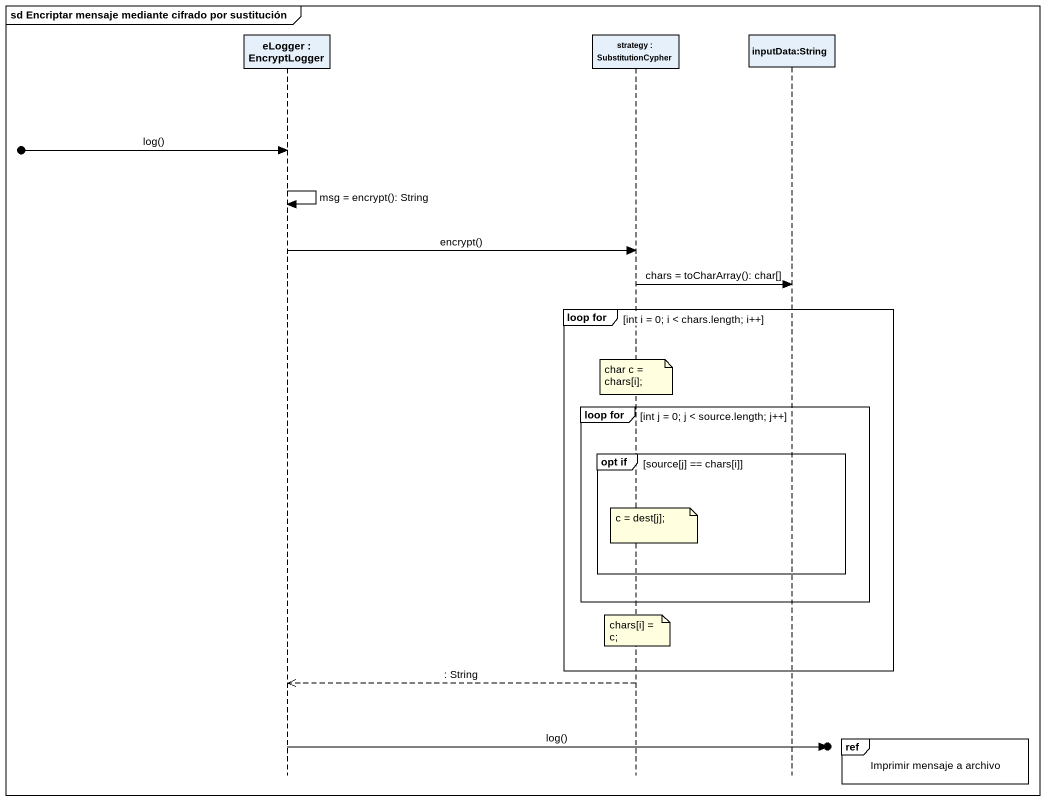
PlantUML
@startuml
mainframe sd Encriptar mensaje mediante cifrado por sustitución
hide footbox
participant "eLogger : EncryptLogger" as eLogger
participant "strategy : SubstitutionCypher" as strategy
participant "inputData:String" as inputData_String

[o-> eLogger : log()
eLogger -> eLogger : msg = encrypt(): String
eLogger -> strategy : encrypt()
strategy -> inputData_String : chars = toCharArray(): char[]
group loop for [int i = 0; i < chars.length; i++]
  note over strategy : char c = chars[i];
  group loop for [int j = 0; j < source.length; j++]
    group opt if [source[j] == chars[i]]
      note over strategy : c = dest[j];
    end
  end
  note over strategy : chars[i] = c;
end
strategy -->> eLogger : : String
ref over inputData_String : Imprimir mensaje a archivo
eLogger ->o] : log()
@enduml
